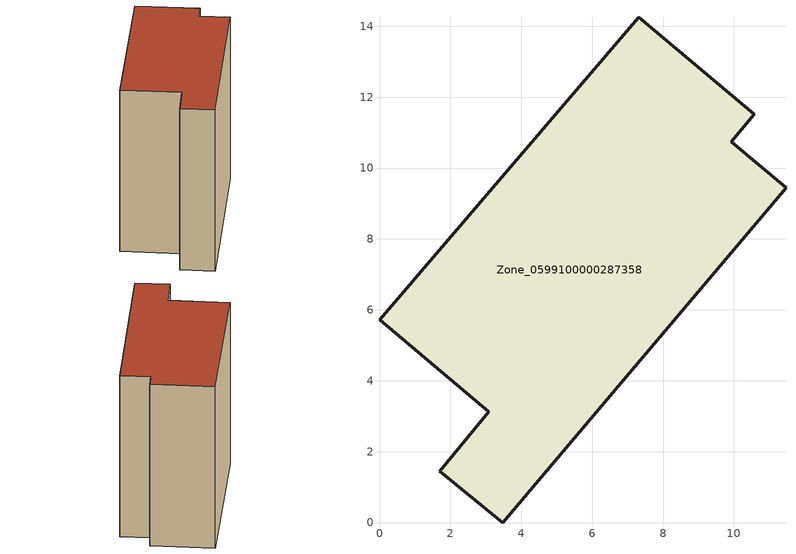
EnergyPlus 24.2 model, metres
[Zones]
Zone_0599100000287358
 floor ground (C_G): 0,5.72 7.32,14.25 10.57,11.52 9.92,10.74 11.47,9.45 3.48,0 1.71,1.44 3.08,3.13 z0
 wall outside (C_F): 9.92,10.74 10.57,11.52 7.32,14.25 0,5.72 3.08,3.13 1.71,1.44 3.48,0 11.47,9.45 9.92,10.74 z0:11.89
 roof outside (C_R): 3.48,0 11.47,9.45 9.92,10.74 10.57,11.52 7.32,14.25 0,5.72 3.08,3.13 1.71,1.44 z11.89
[BUILDING]
Pand.0599100000287358: North Axis=0; Terrain=City; Loads Convergence Tolerance Value=0.04; Temperature Convergence Tolerance Value=0.4; Solar Distribution=FullExterior; Maximum Number of Warmup Days=25; Minimum Number of Warmup Days=1
[Site:Location]
Rotterdam.The.Hague.AP_ZH_NLD Design_Conditions: Latitude=51.96; Longitude=4.45; Time Zone=1; Elevation=-4.5
[SITE:GROUNDTEMPERATURE:BUILDINGSURFACE]
18, 18, 18, 18, 18, 18, 18, 18, 18, 18, 18, 18
[MATERIAL] Thermal Absorptance=0.9; Solar Absorptance=0.7; Visible Absorptance=0.7
Name | Roughness | Thickness | Conductivity | Density | Specific Heat
G.TI.1946 | MediumSmooth | 0.15 | 1 | 540 | 1210
F.TI.1946 | Rough | 0.3 | 0.857143 | 1920 | 840
R.TI.1946 | MediumRough | 0.2 | 0.1 | 1500 | 1000
[CONSTRUCTION]
C_G: G.TI.1946
C_F: F.TI.1946
C_R: R.TI.1946
[ZONE]
Zone_0599100000287358: Type=1; Multiplier=1; Ceiling Height=Autocalculate; Volume=Autocalculate; Floor Area=autocalculate; Part of Total Floor Area=Yes
[ZONEINFILTRATION:DESIGNFLOWRATE]
Infil_Zone_0599100000287358: Zone or ZoneList or Space or SpaceList=Zone_0599100000287358; Schedule=AlwaysOn; Design Flow Rate Calculation Method=Flow/Area; Flow Rate per Floor Area=0.003; Constant Term Coefficient=1; Temperature Term Coefficient=0; Velocity Term Coefficient=0; Velocity Squared Term Coefficient=0
[HVACTEMPLATE:ZONE:IDEALLOADSAIRSYSTEM]
Zone_0599100000287358: Maximum Heating Supply Air Temperature=50; Minimum Cooling Supply Air Temperature=13; Maximum Heating Supply Air Humidity Ratio=0.0156; Minimum Cooling Supply Air Humidity Ratio=0.0077; Heating Limit=NoLimit; Cooling Limit=NoLimit; Dehumidification Control Type=ConstantSensibleHeatRatio; Cooling Sensible Heat Ratio=0.7; Dehumidification Setpoint=60; Humidification Control Type=None; Humidification Setpoint=30; Outdoor Air Method=None; Outdoor Air Flow Rate per Person=0.00944; Outdoor Air Flow Rate per Zone Floor Area=0; Outdoor Air Flow Rate per Zone=0; Demand Controlled Ventilation Type=None; Outdoor Air Economizer Type=NoEconomizer; Heat Recovery Type=None; Sensible Heat Recovery Effectiveness=0.7; Latent Heat Recovery Effectiveness=0.65
[ZONECONTROL:THERMOSTAT]
ThermostatControl_Zone_0599100000287358: Zone or ZoneList=Zone_0599100000287358; Control Type Schedule=DualSetpointControlType; Control 1=Thermostat_Zone_0599100000287358; Temperature Difference Between Cutout And Setpoint=0
[THERMOSTATSETPOINT:DUALSETPOINT]
Thermostat_Zone_0599100000287358: Heating Setpoint Temperature Schedule=HeatingSetpoint_Zone_0599100000287358; Cooling Setpoint Temperature Schedule=CoolingSetpoint_Zone_0599100000287358
[SCHEDULE:COMPACT]
HeatingSetpoint_Zone_0599100000287358: Through: 12/31, For: AllDays, Until: 24:00, 21
CoolingSetpoint_Zone_0599100000287358: Through: 12/31, For: AllDays, Until: 24:00, 24
DualSetpointControlType: Through: 12/31, For: AllDays, Until: 24:00, 4
AlwaysOn: Through: 12/31, For: AllDays, Until: 24:00, 1
